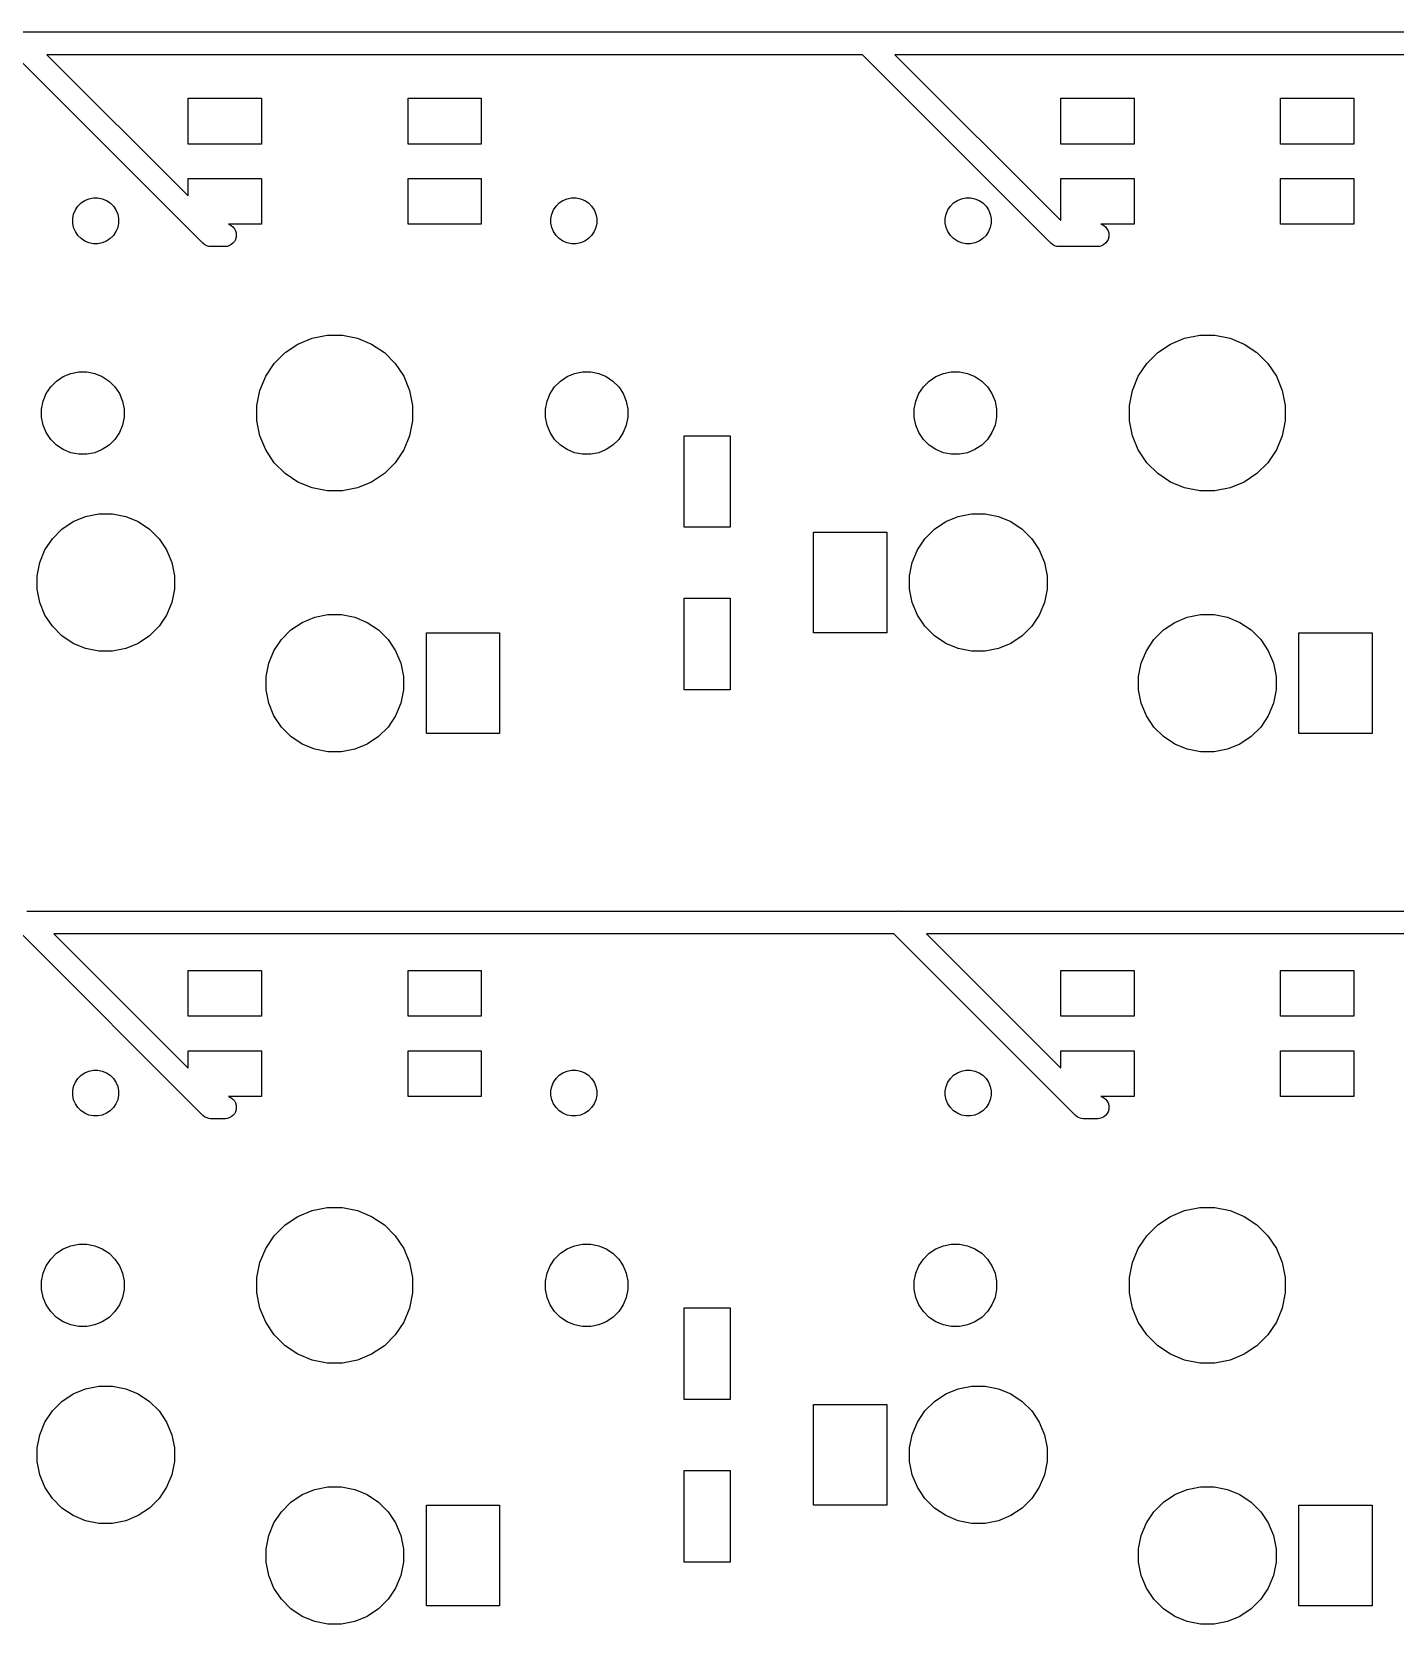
# Model space of a CAD drawing. Extents: x 33 to 239, y -108 to -23.
# Drawn here: x 111.64 to 141.4, y -68.75 to -33.97 of the extents above; entities that cross this region are included whole.
import ezdxf

# ---------------------------------------------------------------- set-up
doc = ezdxf.new("R2010")
doc.units = 0
doc.layers.add('BLACK', color=7, linetype='CONTINUOUS')

msp = doc.modelspace()

# ---------------------------------------------------------------- linework, layer by layer
at = {"layer": 'BLACK', "linetype": 'CONTINUOUS'}
for p, q in [((111.375, -33.975), (129.863, -33.975)), ((129.863, -33.975), (129.875, -33.9738)), ((129.875, -33.9738), (129.887, -33.975)), ((129.887, -33.975), (149.45, -33.975)), ((115.365, -38.5806), (111.259, -34.475)), ((129.771, -34.475), (111.966, -34.475)), ((111.966, -34.475), (115.05, -37.5589)), ((133.877, -38.5806), (129.771, -34.475)), ((149.359, -34.475), (130.479, -34.475)), ((130.479, -34.475), (134.1, -38.0964)), ((115.05, -36.425), (115.05, -35.425)), ((115.05, -35.425), (116.65, -35.425)), ((116.65, -35.425), (116.65, -36.425)), ((119.85, -36.425), (119.85, -35.425)), ((119.85, -35.425), (121.45, -35.425)), ((121.45, -35.425), (121.45, -36.425)), ((134.1, -36.425), (134.1, -35.425)), ((134.1, -35.425), (135.7, -35.425)), ((135.7, -35.425), (135.7, -36.425)), ((138.9, -36.425), (138.9, -35.425)), ((138.9, -35.425), (140.5, -35.425)), ((140.5, -35.425), (140.5, -36.425)), ((116.65, -36.425), (115.05, -36.425)), ((121.45, -36.425), (119.85, -36.425)), ((135.7, -36.425), (134.1, -36.425)), ((140.5, -36.425), (138.9, -36.425)), ((115.05, -37.5589), (115.05, -37.175)), ((115.05, -37.175), (116.65, -37.175)), ((116.65, -37.175), (116.65, -38.175)), ((119.85, -38.175), (119.85, -37.175)), ((119.85, -37.175), (121.45, -37.175)), ((121.45, -37.175), (121.45, -38.175)), ((134.1, -38.0964), (134.1, -37.175)), ((134.1, -37.175), (135.7, -37.175)), ((135.7, -37.175), (135.7, -38.175)), ((138.9, -38.175), (138.9, -37.175)), ((138.9, -37.175), (140.5, -37.175)), ((140.5, -37.175), (140.5, -38.175)), ((112.549, -37.9542), (112.587, -37.8632)), ((112.587, -37.8632), (112.642, -37.7813)), ((112.642, -37.7813), (112.711, -37.7116)), ((112.711, -37.7116), (112.793, -37.6569)), ((112.793, -37.6569), (112.884, -37.6192)), ((112.884, -37.6192), (112.981, -37.6)), ((112.981, -37.6), (113.079, -37.6)), ((113.079, -37.6), (113.176, -37.6192)), ((113.176, -37.6192), (113.267, -37.6569)), ((113.267, -37.6569), (113.349, -37.7116)), ((113.349, -37.7116), (113.418, -37.7813)), ((113.418, -37.7813), (113.473, -37.8632)), ((113.473, -37.8632), (113.511, -37.9542)), ((122.989, -37.9542), (123.027, -37.8632)), ((123.027, -37.8632), (123.082, -37.7813)), ((123.082, -37.7813), (123.151, -37.7116)), ((123.151, -37.7116), (123.233, -37.6569)), ((123.233, -37.6569), (123.324, -37.6192)), ((123.324, -37.6192), (123.421, -37.6)), ((123.421, -37.6), (123.519, -37.6)), ((123.519, -37.6), (123.616, -37.6192)), ((123.616, -37.6192), (123.707, -37.6569)), ((123.707, -37.6569), (123.789, -37.7116)), ((123.789, -37.7116), (123.858, -37.7813)), ((123.858, -37.7813), (123.913, -37.8632)), ((123.913, -37.8632), (123.951, -37.9542)), ((131.599, -37.9542), (131.637, -37.8632)), ((131.637, -37.8632), (131.692, -37.7813)), ((131.692, -37.7813), (131.761, -37.7116)), ((131.761, -37.7116), (131.843, -37.6569)), ((131.843, -37.6569), (131.934, -37.6192)), ((131.934, -37.6192), (132.031, -37.6)), ((132.031, -37.6), (132.129, -37.6)), ((132.129, -37.6), (132.226, -37.6192)), ((132.226, -37.6192), (132.317, -37.6569)), ((132.317, -37.6569), (132.399, -37.7116)), ((132.399, -37.7116), (132.468, -37.7813)), ((132.468, -37.7813), (132.523, -37.8632)), ((132.523, -37.8632), (132.561, -37.9542)), ((112.53, -38.0508), (112.549, -37.9542)), ((112.53, -38.1492), (112.53, -38.0508)), ((112.549, -38.2458), (112.53, -38.1492)), ((112.587, -38.3368), (112.549, -38.2458)), ((113.511, -38.2458), (113.473, -38.3368)), ((113.511, -37.9542), (113.53, -38.0508)), ((113.53, -38.1492), (113.511, -38.2458)), ((113.53, -38.0508), (113.53, -38.1492)), ((116.65, -38.175), (115.928, -38.175)), ((115.928, -38.175), (115.946, -38.1804)), ((115.946, -38.1804), (115.99, -38.2036)), ((115.99, -38.2036), (116.028, -38.2349)), ((116.028, -38.2349), (116.059, -38.2729)), ((121.45, -38.175), (119.85, -38.175)), ((122.97, -38.0508), (122.989, -37.9542)), ((122.97, -38.1492), (122.97, -38.0508)), ((122.989, -38.2458), (122.97, -38.1492)), ((123.027, -38.3368), (122.989, -38.2458)), ((123.951, -38.2458), (123.913, -38.3368)), ((123.951, -37.9542), (123.97, -38.0508)), ((123.97, -38.1492), (123.951, -38.2458)), ((123.97, -38.0508), (123.97, -38.1492)), ((131.58, -38.0508), (131.599, -37.9542)), ((131.58, -38.1492), (131.58, -38.0508)), ((131.599, -38.2458), (131.58, -38.1492)), ((131.637, -38.3368), (131.599, -38.2458)), ((132.561, -38.2458), (132.523, -38.3368)), ((132.561, -37.9542), (132.58, -38.0508)), ((132.58, -38.1492), (132.561, -38.2458)), ((132.58, -38.0508), (132.58, -38.1492)), ((135.7, -38.175), (134.978, -38.175)), ((134.978, -38.175), (134.996, -38.1804)), ((134.996, -38.1804), (135.04, -38.2036)), ((135.04, -38.2036), (135.078, -38.2349)), ((135.078, -38.2349), (135.109, -38.2729)), ((140.5, -38.175), (138.9, -38.175)), ((112.642, -38.4187), (112.587, -38.3368)), ((112.711, -38.4884), (112.642, -38.4187)), ((112.793, -38.5431), (112.711, -38.4884)), ((112.884, -38.5808), (112.793, -38.5431)), ((112.981, -38.6), (112.884, -38.5808)), ((113.079, -38.6), (112.981, -38.6)), ((113.176, -38.5808), (113.079, -38.6)), ((113.267, -38.5431), (113.176, -38.5808)), ((113.349, -38.4884), (113.267, -38.5431)), ((113.418, -38.4187), (113.349, -38.4884)), ((113.473, -38.3368), (113.418, -38.4187)), ((115.372, -38.5901), (115.365, -38.5806)), ((115.41, -38.6214), (115.372, -38.5901)), ((116.028, -38.5901), (115.99, -38.6214)), ((116.059, -38.5521), (116.028, -38.5901)), ((116.059, -38.2729), (116.082, -38.3164)), ((116.082, -38.5086), (116.059, -38.5521)), ((116.082, -38.3164), (116.096, -38.3635)), ((116.096, -38.4615), (116.082, -38.5086)), ((116.096, -38.3635), (116.101, -38.4125)), ((116.101, -38.4125), (116.096, -38.4615)), ((123.082, -38.4187), (123.027, -38.3368)), ((123.151, -38.4884), (123.082, -38.4187)), ((123.233, -38.5431), (123.151, -38.4884)), ((123.324, -38.5808), (123.233, -38.5431)), ((123.421, -38.6), (123.324, -38.5808)), ((123.519, -38.6), (123.421, -38.6)), ((123.616, -38.5808), (123.519, -38.6)), ((123.707, -38.5431), (123.616, -38.5808)), ((123.789, -38.4884), (123.707, -38.5431)), ((123.858, -38.4187), (123.789, -38.4884)), ((123.913, -38.3368), (123.858, -38.4187)), ((131.692, -38.4187), (131.637, -38.3368)), ((131.761, -38.4884), (131.692, -38.4187)), ((131.843, -38.5431), (131.761, -38.4884)), ((131.934, -38.5808), (131.843, -38.5431)), ((132.031, -38.6), (131.934, -38.5808)), ((132.129, -38.6), (132.031, -38.6)), ((132.226, -38.5808), (132.129, -38.6)), ((132.317, -38.5431), (132.226, -38.5808)), ((132.399, -38.4884), (132.317, -38.5431)), ((132.468, -38.4187), (132.399, -38.4884)), ((132.523, -38.3368), (132.468, -38.4187)), ((133.885, -38.5901), (133.877, -38.5806)), ((133.923, -38.6214), (133.885, -38.5901)), ((135.078, -38.5901), (135.04, -38.6214)), ((135.109, -38.5521), (135.078, -38.5901)), ((135.109, -38.2729), (135.132, -38.3164)), ((135.132, -38.5086), (135.109, -38.5521)), ((135.132, -38.3164), (135.146, -38.3635)), ((135.146, -38.4615), (135.132, -38.5086)), ((135.146, -38.3635), (135.151, -38.4125)), ((135.151, -38.4125), (135.146, -38.4615)), ((115.454, -38.6446), (115.41, -38.6214)), ((115.501, -38.6589), (115.454, -38.6446)), ((115.538, -38.6625), (115.501, -38.6589)), ((115.55, -38.6637), (115.538, -38.6625)), ((115.538, -38.6625), (115.538, -38.6625)), ((115.562, -38.6625), (115.55, -38.6637)), ((115.862, -38.6625), (115.562, -38.6625)), ((115.899, -38.6589), (115.862, -38.6625)), ((115.946, -38.6446), (115.899, -38.6589)), ((115.99, -38.6214), (115.946, -38.6446)), ((133.966, -38.6446), (133.923, -38.6214)), ((134.013, -38.6589), (133.966, -38.6446)), ((134.05, -38.6625), (134.013, -38.6589)), ((134.062, -38.6637), (134.05, -38.6625)), ((134.05, -38.6625), (134.05, -38.6625)), ((134.075, -38.6625), (134.062, -38.6637)), ((134.912, -38.6625), (134.075, -38.6625)), ((134.949, -38.6589), (134.912, -38.6625)), ((134.996, -38.6446), (134.949, -38.6589)), ((135.04, -38.6214), (134.996, -38.6446)), ((117.445, -40.7935), (117.754, -40.6653)), ((117.754, -40.6653), (118.083, -40.6)), ((118.083, -40.6), (118.417, -40.6)), ((118.417, -40.6), (118.746, -40.6653)), ((118.746, -40.6653), (119.055, -40.7935)), ((136.495, -40.7935), (136.804, -40.6653)), ((136.804, -40.6653), (137.133, -40.6)), ((137.133, -40.6), (137.467, -40.6)), ((137.467, -40.6), (137.796, -40.6653)), ((137.796, -40.6653), (138.105, -40.7935)), ((116.93, -41.2163), (117.166, -40.9795)), ((117.166, -40.9795), (117.445, -40.7935)), ((119.055, -40.7935), (119.334, -40.9795)), ((119.334, -40.9795), (119.57, -41.2163)), ((135.98, -41.2163), (136.216, -40.9795)), ((136.216, -40.9795), (136.495, -40.7935)), ((138.105, -40.7935), (138.384, -40.9795)), ((138.384, -40.9795), (138.62, -41.2163)), ((116.743, -41.4947), (116.93, -41.2163)), ((119.57, -41.2163), (119.757, -41.4947)), ((135.793, -41.4947), (135.98, -41.2163)), ((138.62, -41.2163), (138.807, -41.4947)), ((111.952, -41.8737), (112.051, -41.7263)), ((112.051, -41.7263), (112.176, -41.6009)), ((112.176, -41.6009), (112.324, -41.5024)), ((112.324, -41.5024), (112.487, -41.4346)), ((112.487, -41.4346), (112.661, -41.4)), ((112.661, -41.4), (112.839, -41.4)), ((112.839, -41.4), (113.013, -41.4346)), ((113.013, -41.4346), (113.176, -41.5024)), ((113.176, -41.5024), (113.324, -41.6009)), ((113.324, -41.6009), (113.449, -41.7263)), ((113.449, -41.7263), (113.548, -41.8737)), ((116.615, -41.8041), (116.743, -41.4947)), ((119.757, -41.4947), (119.885, -41.8041)), ((122.952, -41.8737), (123.051, -41.7263)), ((123.051, -41.7263), (123.176, -41.6009)), ((123.176, -41.6009), (123.324, -41.5024)), ((123.324, -41.5024), (123.487, -41.4346)), ((123.487, -41.4346), (123.661, -41.4)), ((123.661, -41.4), (123.839, -41.4)), ((123.839, -41.4), (124.013, -41.4346)), ((124.013, -41.4346), (124.176, -41.5024)), ((124.176, -41.5024), (124.324, -41.6009)), ((124.324, -41.6009), (124.449, -41.7263)), ((124.449, -41.7263), (124.548, -41.8737)), ((131.002, -41.8737), (131.101, -41.7263)), ((131.101, -41.7263), (131.226, -41.6009)), ((131.226, -41.6009), (131.374, -41.5024)), ((131.374, -41.5024), (131.537, -41.4346)), ((131.537, -41.4346), (131.711, -41.4)), ((131.711, -41.4), (131.889, -41.4)), ((131.889, -41.4), (132.063, -41.4346)), ((132.063, -41.4346), (132.226, -41.5024)), ((132.226, -41.5024), (132.374, -41.6009)), ((132.374, -41.6009), (132.499, -41.7263)), ((132.499, -41.7263), (132.598, -41.8737)), ((135.665, -41.8041), (135.793, -41.4947)), ((138.807, -41.4947), (138.935, -41.8041)), ((111.85, -42.2114), (111.885, -42.0375)), ((111.885, -42.0375), (111.952, -41.8737)), ((113.548, -41.8737), (113.615, -42.0375)), ((113.615, -42.0375), (113.65, -42.2114)), ((116.55, -42.1326), (116.615, -41.8041)), ((119.885, -41.8041), (119.95, -42.1326)), ((122.85, -42.2114), (122.885, -42.0375)), ((122.885, -42.0375), (122.952, -41.8737)), ((124.548, -41.8737), (124.615, -42.0375)), ((124.615, -42.0375), (124.65, -42.2114)), ((130.9, -42.2114), (130.935, -42.0375)), ((130.935, -42.0375), (131.002, -41.8737)), ((132.598, -41.8737), (132.665, -42.0375)), ((132.665, -42.0375), (132.7, -42.2114)), ((135.6, -42.1326), (135.665, -41.8041)), ((138.935, -41.8041), (139, -42.1326)), ((111.85, -42.3886), (111.85, -42.2114)), ((111.885, -42.5625), (111.85, -42.3886)), ((113.65, -42.3886), (113.615, -42.5625)), ((113.65, -42.2114), (113.65, -42.3886)), ((116.55, -42.4674), (116.55, -42.1326)), ((119.95, -42.1326), (119.95, -42.4674)), ((122.85, -42.3886), (122.85, -42.2114)), ((122.885, -42.5625), (122.85, -42.3886)), ((124.65, -42.3886), (124.615, -42.5625)), ((124.65, -42.2114), (124.65, -42.3886)), ((130.9, -42.3886), (130.9, -42.2114)), ((130.935, -42.5625), (130.9, -42.3886)), ((132.7, -42.3886), (132.665, -42.5625)), ((132.7, -42.2114), (132.7, -42.3886)), ((135.6, -42.4674), (135.6, -42.1326)), ((139, -42.1326), (139, -42.4674)), ((111.952, -42.7263), (111.885, -42.5625)), ((112.051, -42.8737), (111.952, -42.7263)), ((113.548, -42.7263), (113.449, -42.8737)), ((113.615, -42.5625), (113.548, -42.7263)), ((116.615, -42.7959), (116.55, -42.4674)), ((119.95, -42.4674), (119.885, -42.7959)), ((122.952, -42.7263), (122.885, -42.5625)), ((123.051, -42.8737), (122.952, -42.7263)), ((124.548, -42.7263), (124.449, -42.8737)), ((124.615, -42.5625), (124.548, -42.7263)), ((131.002, -42.7263), (130.935, -42.5625)), ((131.101, -42.8737), (131.002, -42.7263)), ((132.598, -42.7263), (132.499, -42.8737)), ((132.665, -42.5625), (132.598, -42.7263)), ((135.665, -42.7959), (135.6, -42.4674)), ((139, -42.4674), (138.935, -42.7959)), ((112.176, -42.9991), (112.051, -42.8737)), ((112.324, -43.0976), (112.176, -42.9991)), ((112.487, -43.1654), (112.324, -43.0976)), ((113.176, -43.0976), (113.013, -43.1654)), ((113.324, -42.9991), (113.176, -43.0976)), ((113.449, -42.8737), (113.324, -42.9991)), ((116.743, -43.1053), (116.615, -42.7959)), ((116.93, -43.3837), (116.743, -43.1053)), ((119.757, -43.1053), (119.57, -43.3837)), ((119.885, -42.7959), (119.757, -43.1053)), ((123.176, -42.9991), (123.051, -42.8737)), ((123.324, -43.0976), (123.176, -42.9991)), ((123.487, -43.1654), (123.324, -43.0976)), ((124.176, -43.0976), (124.013, -43.1654)), ((124.324, -42.9991), (124.176, -43.0976)), ((124.449, -42.8737), (124.324, -42.9991)), ((125.881, -44.7937), (125.881, -42.7937)), ((125.881, -42.7937), (126.881, -42.7937)), ((126.881, -42.7937), (126.881, -44.7937)), ((131.226, -42.9991), (131.101, -42.8737)), ((131.374, -43.0976), (131.226, -42.9991)), ((131.537, -43.1654), (131.374, -43.0976)), ((132.226, -43.0976), (132.063, -43.1654)), ((132.374, -42.9991), (132.226, -43.0976)), ((132.499, -42.8737), (132.374, -42.9991)), ((135.793, -43.1053), (135.665, -42.7959)), ((135.98, -43.3837), (135.793, -43.1053)), ((138.807, -43.1053), (138.62, -43.3837)), ((138.935, -42.7959), (138.807, -43.1053)), ((112.661, -43.2), (112.487, -43.1654)), ((112.839, -43.2), (112.661, -43.2)), ((113.013, -43.1654), (112.839, -43.2)), ((117.166, -43.6205), (116.93, -43.3837)), ((119.57, -43.3837), (119.334, -43.6205)), ((123.661, -43.2), (123.487, -43.1654)), ((123.839, -43.2), (123.661, -43.2)), ((124.013, -43.1654), (123.839, -43.2)), ((131.711, -43.2), (131.537, -43.1654)), ((131.889, -43.2), (131.711, -43.2)), ((132.063, -43.1654), (131.889, -43.2)), ((136.216, -43.6205), (135.98, -43.3837)), ((138.62, -43.3837), (138.384, -43.6205)), ((117.445, -43.8065), (117.166, -43.6205)), ((117.754, -43.9347), (117.445, -43.8065)), ((119.055, -43.8065), (118.746, -43.9347)), ((119.334, -43.6205), (119.055, -43.8065)), ((136.495, -43.8065), (136.216, -43.6205)), ((136.804, -43.9347), (136.495, -43.8065)), ((138.105, -43.8065), (137.796, -43.9347)), ((138.384, -43.6205), (138.105, -43.8065)), ((118.083, -44), (117.754, -43.9347)), ((118.417, -44), (118.083, -44)), ((118.746, -43.9347), (118.417, -44)), ((137.133, -44), (136.804, -43.9347)), ((137.467, -44), (137.133, -44)), ((137.796, -43.9347), (137.467, -44)), ((112.812, -44.5576), (113.102, -44.5)), ((113.102, -44.5), (113.398, -44.5)), ((113.398, -44.5), (113.688, -44.5576)), ((131.862, -44.5576), (132.152, -44.5)), ((132.152, -44.5), (132.448, -44.5)), ((132.448, -44.5), (132.738, -44.5576)), ((112.085, -45.0438), (112.294, -44.8349)), ((112.294, -44.8349), (112.539, -44.6707)), ((112.539, -44.6707), (112.812, -44.5576)), ((113.688, -44.5576), (113.961, -44.6707)), ((113.961, -44.6707), (114.206, -44.8349)), ((114.206, -44.8349), (114.415, -45.0438)), ((126.881, -44.7937), (125.881, -44.7937)), ((131.135, -45.0438), (131.344, -44.8349)), ((131.344, -44.8349), (131.589, -44.6707)), ((131.589, -44.6707), (131.862, -44.5576)), ((132.738, -44.5576), (133.011, -44.6707)), ((133.011, -44.6707), (133.256, -44.8349)), ((133.256, -44.8349), (133.465, -45.0438)), ((111.921, -45.2895), (112.085, -45.0438)), ((114.415, -45.0438), (114.579, -45.2895)), ((128.7, -47.1), (128.7, -44.9)), ((128.7, -44.9), (130.3, -44.9)), ((130.3, -44.9), (130.3, -47.1)), ((130.971, -45.2895), (131.135, -45.0438)), ((133.465, -45.0438), (133.629, -45.2895)), ((111.808, -45.5625), (111.921, -45.2895)), ((114.579, -45.2895), (114.692, -45.5625)), ((130.858, -45.5625), (130.971, -45.2895)), ((133.629, -45.2895), (133.742, -45.5625)), ((111.75, -45.8523), (111.808, -45.5625)), ((111.75, -46.1477), (111.75, -45.8523)), ((114.692, -45.5625), (114.75, -45.8523)), ((114.75, -45.8523), (114.75, -46.1477)), ((130.8, -45.8523), (130.858, -45.5625)), ((130.8, -46.1477), (130.8, -45.8523)), ((133.742, -45.5625), (133.8, -45.8523)), ((133.8, -45.8523), (133.8, -46.1477)), ((111.808, -46.4375), (111.75, -46.1477)), ((114.75, -46.1477), (114.692, -46.4375)), ((130.858, -46.4375), (130.8, -46.1477)), ((133.8, -46.1477), (133.742, -46.4375)), ((111.921, -46.7105), (111.808, -46.4375)), ((114.692, -46.4375), (114.579, -46.7105)), ((125.881, -48.3437), (125.881, -46.3437)), ((125.881, -46.3437), (126.881, -46.3437)), ((126.881, -46.3437), (126.881, -48.3437)), ((130.971, -46.7105), (130.858, -46.4375)), ((133.742, -46.4375), (133.629, -46.7105)), ((112.085, -46.9562), (111.921, -46.7105)), ((114.579, -46.7105), (114.415, -46.9562)), ((117.294, -47.0349), (117.539, -46.8707)), ((117.539, -46.8707), (117.812, -46.7576)), ((117.812, -46.7576), (118.102, -46.7)), ((118.102, -46.7), (118.398, -46.7)), ((118.398, -46.7), (118.688, -46.7576)), ((118.688, -46.7576), (118.961, -46.8707)), ((118.961, -46.8707), (119.206, -47.0349)), ((131.135, -46.9562), (130.971, -46.7105)), ((133.629, -46.7105), (133.465, -46.9562)), ((136.344, -47.0349), (136.589, -46.8707)), ((136.589, -46.8707), (136.862, -46.7576)), ((136.862, -46.7576), (137.152, -46.7)), ((137.152, -46.7), (137.448, -46.7)), ((137.448, -46.7), (137.738, -46.7576)), ((137.738, -46.7576), (138.011, -46.8707)), ((138.011, -46.8707), (138.256, -47.0349)), ((112.294, -47.1651), (112.085, -46.9562)), ((112.539, -47.3293), (112.294, -47.1651)), ((114.206, -47.1651), (113.961, -47.3293)), ((114.415, -46.9562), (114.206, -47.1651)), ((116.921, -47.4895), (117.085, -47.2438)), ((117.085, -47.2438), (117.294, -47.0349)), ((119.206, -47.0349), (119.415, -47.2438)), ((119.415, -47.2438), (119.579, -47.4895)), ((120.25, -49.3), (120.25, -47.1)), ((120.25, -47.1), (121.85, -47.1)), ((121.85, -47.1), (121.85, -49.3)), ((130.3, -47.1), (128.7, -47.1)), ((131.344, -47.1651), (131.135, -46.9562)), ((131.589, -47.3293), (131.344, -47.1651)), ((133.256, -47.1651), (133.011, -47.3293)), ((133.465, -46.9562), (133.256, -47.1651)), ((135.971, -47.4895), (136.135, -47.2438)), ((136.135, -47.2438), (136.344, -47.0349)), ((138.256, -47.0349), (138.465, -47.2438)), ((138.465, -47.2438), (138.629, -47.4895)), ((139.3, -49.3), (139.3, -47.1)), ((139.3, -47.1), (140.9, -47.1)), ((140.9, -47.1), (140.9, -49.3)), ((112.812, -47.4424), (112.539, -47.3293)), ((113.102, -47.5), (112.812, -47.4424)), ((113.398, -47.5), (113.102, -47.5)), ((113.688, -47.4424), (113.398, -47.5)), ((113.961, -47.3293), (113.688, -47.4424)), ((116.808, -47.7625), (116.921, -47.4895)), ((119.579, -47.4895), (119.692, -47.7625)), ((131.862, -47.4424), (131.589, -47.3293)), ((132.152, -47.5), (131.862, -47.4424)), ((132.448, -47.5), (132.152, -47.5)), ((132.738, -47.4424), (132.448, -47.5)), ((133.011, -47.3293), (132.738, -47.4424)), ((135.858, -47.7625), (135.971, -47.4895)), ((138.629, -47.4895), (138.742, -47.7625)), ((116.75, -48.0523), (116.808, -47.7625)), ((119.692, -47.7625), (119.75, -48.0523)), ((135.8, -48.0523), (135.858, -47.7625)), ((138.742, -47.7625), (138.8, -48.0523)), ((116.75, -48.3477), (116.75, -48.0523)), ((119.75, -48.0523), (119.75, -48.3477)), ((135.8, -48.3477), (135.8, -48.0523)), ((138.8, -48.0523), (138.8, -48.3477)), ((116.808, -48.6375), (116.75, -48.3477)), ((116.921, -48.9105), (116.808, -48.6375)), ((119.692, -48.6375), (119.579, -48.9105)), ((119.75, -48.3477), (119.692, -48.6375)), ((126.881, -48.3437), (125.881, -48.3437)), ((135.858, -48.6375), (135.8, -48.3477)), ((135.971, -48.9105), (135.858, -48.6375)), ((138.742, -48.6375), (138.629, -48.9105)), ((138.8, -48.3477), (138.742, -48.6375)), ((117.085, -49.1562), (116.921, -48.9105)), ((119.579, -48.9105), (119.415, -49.1562)), ((136.135, -49.1562), (135.971, -48.9105)), ((138.629, -48.9105), (138.465, -49.1562)), ((117.294, -49.3651), (117.085, -49.1562)), ((117.539, -49.5293), (117.294, -49.3651)), ((119.206, -49.3651), (118.961, -49.5293)), ((119.415, -49.1562), (119.206, -49.3651)), ((121.85, -49.3), (120.25, -49.3)), ((136.344, -49.3651), (136.135, -49.1562)), ((136.589, -49.5293), (136.344, -49.3651)), ((138.256, -49.3651), (138.011, -49.5293)), ((138.465, -49.1562), (138.256, -49.3651)), ((140.9, -49.3), (139.3, -49.3)), ((117.812, -49.6424), (117.539, -49.5293)), ((118.102, -49.7), (117.812, -49.6424)), ((118.398, -49.7), (118.102, -49.7)), ((118.688, -49.6424), (118.398, -49.7)), ((118.961, -49.5293), (118.688, -49.6424)), ((136.862, -49.6424), (136.589, -49.5293)), ((137.152, -49.7), (136.862, -49.6424)), ((137.448, -49.7), (137.152, -49.7)), ((137.738, -49.6424), (137.448, -49.7)), ((138.011, -49.5293), (137.738, -49.6424)), ((111.525, -53.175), (130.55, -53.175)), ((130.55, -53.175), (130.562, -53.1738)), ((130.562, -53.1738), (130.575, -53.175)), ((130.575, -53.175), (149.6, -53.175)), ((115.365, -57.6306), (111.409, -53.675)), ((130.459, -53.675), (112.116, -53.675)), ((112.116, -53.675), (115.05, -56.6089)), ((134.415, -57.6306), (130.459, -53.675)), ((149.509, -53.675), (131.166, -53.675)), ((131.166, -53.675), (134.1, -56.6089)), ((115.05, -55.475), (115.05, -54.475)), ((115.05, -54.475), (116.65, -54.475)), ((116.65, -54.475), (116.65, -55.475)), ((119.85, -55.475), (119.85, -54.475)), ((119.85, -54.475), (121.45, -54.475)), ((121.45, -54.475), (121.45, -55.475)), ((134.1, -55.475), (134.1, -54.475)), ((134.1, -54.475), (135.7, -54.475)), ((135.7, -54.475), (135.7, -55.475)), ((138.9, -55.475), (138.9, -54.475)), ((138.9, -54.475), (140.5, -54.475)), ((140.5, -54.475), (140.5, -55.475)), ((116.65, -55.475), (115.05, -55.475)), ((121.45, -55.475), (119.85, -55.475)), ((135.7, -55.475), (134.1, -55.475)), ((140.5, -55.475), (138.9, -55.475)), ((115.05, -56.6089), (115.05, -56.225)), ((115.05, -56.225), (116.65, -56.225)), ((116.65, -56.225), (116.65, -57.225)), ((119.85, -57.225), (119.85, -56.225)), ((119.85, -56.225), (121.45, -56.225)), ((121.45, -56.225), (121.45, -57.225)), ((134.1, -56.6089), (134.1, -56.225)), ((134.1, -56.225), (135.7, -56.225)), ((135.7, -56.225), (135.7, -57.225)), ((138.9, -57.225), (138.9, -56.225)), ((138.9, -56.225), (140.5, -56.225)), ((140.5, -56.225), (140.5, -57.225)), ((112.793, -56.7069), (112.884, -56.6692)), ((112.884, -56.6692), (112.981, -56.65)), ((112.981, -56.65), (113.079, -56.65)), ((113.079, -56.65), (113.176, -56.6692)), ((113.176, -56.6692), (113.267, -56.7069)), ((123.233, -56.7069), (123.324, -56.6692)), ((123.324, -56.6692), (123.421, -56.65)), ((123.421, -56.65), (123.519, -56.65)), ((123.519, -56.65), (123.616, -56.6692)), ((123.616, -56.6692), (123.707, -56.7069)), ((131.843, -56.7069), (131.934, -56.6692)), ((131.934, -56.6692), (132.031, -56.65)), ((132.031, -56.65), (132.129, -56.65)), ((132.129, -56.65), (132.226, -56.6692)), ((132.226, -56.6692), (132.317, -56.7069)), ((112.53, -57.1008), (112.549, -57.0042)), ((112.549, -57.0042), (112.587, -56.9132)), ((112.587, -56.9132), (112.642, -56.8313)), ((112.642, -56.8313), (112.711, -56.7616)), ((112.711, -56.7616), (112.793, -56.7069)), ((113.267, -56.7069), (113.349, -56.7616)), ((113.349, -56.7616), (113.418, -56.8313)), ((113.418, -56.8313), (113.473, -56.9132)), ((113.473, -56.9132), (113.511, -57.0042)), ((113.511, -57.0042), (113.53, -57.1008)), ((122.97, -57.1008), (122.989, -57.0042)), ((122.989, -57.0042), (123.027, -56.9132)), ((123.027, -56.9132), (123.082, -56.8313)), ((123.082, -56.8313), (123.151, -56.7616)), ((123.151, -56.7616), (123.233, -56.7069)), ((123.707, -56.7069), (123.789, -56.7616)), ((123.789, -56.7616), (123.858, -56.8313)), ((123.858, -56.8313), (123.913, -56.9132)), ((123.913, -56.9132), (123.951, -57.0042)), ((123.951, -57.0042), (123.97, -57.1008)), ((131.58, -57.1008), (131.599, -57.0042)), ((131.599, -57.0042), (131.637, -56.9132)), ((131.637, -56.9132), (131.692, -56.8313)), ((131.692, -56.8313), (131.761, -56.7616)), ((131.761, -56.7616), (131.843, -56.7069)), ((132.317, -56.7069), (132.399, -56.7616)), ((132.399, -56.7616), (132.468, -56.8313)), ((132.468, -56.8313), (132.523, -56.9132)), ((132.523, -56.9132), (132.561, -57.0042)), ((132.561, -57.0042), (132.58, -57.1008)), ((112.53, -57.1992), (112.53, -57.1008)), ((112.549, -57.2958), (112.53, -57.1992)), ((112.587, -57.3868), (112.549, -57.2958)), ((113.511, -57.2958), (113.473, -57.3868)), ((113.53, -57.1992), (113.511, -57.2958)), ((113.53, -57.1008), (113.53, -57.1992)), ((116.65, -57.225), (115.928, -57.225)), ((115.928, -57.225), (115.946, -57.2304)), ((115.946, -57.2304), (115.99, -57.2536)), ((115.99, -57.2536), (116.028, -57.2849)), ((116.028, -57.2849), (116.059, -57.3229)), ((116.059, -57.3229), (116.082, -57.3664)), ((116.082, -57.3664), (116.096, -57.4135)), ((121.45, -57.225), (119.85, -57.225)), ((122.97, -57.1992), (122.97, -57.1008)), ((122.989, -57.2958), (122.97, -57.1992)), ((123.027, -57.3868), (122.989, -57.2958)), ((123.951, -57.2958), (123.913, -57.3868)), ((123.97, -57.1992), (123.951, -57.2958)), ((123.97, -57.1008), (123.97, -57.1992)), ((131.58, -57.1992), (131.58, -57.1008)), ((131.599, -57.2958), (131.58, -57.1992)), ((131.637, -57.3868), (131.599, -57.2958)), ((132.561, -57.2958), (132.523, -57.3868)), ((132.58, -57.1992), (132.561, -57.2958)), ((132.58, -57.1008), (132.58, -57.1992)), ((135.7, -57.225), (134.978, -57.225)), ((134.978, -57.225), (134.996, -57.2304)), ((134.996, -57.2304), (135.04, -57.2536)), ((135.04, -57.2536), (135.078, -57.2849)), ((135.078, -57.2849), (135.109, -57.3229)), ((135.109, -57.3229), (135.132, -57.3664)), ((135.132, -57.3664), (135.146, -57.4135)), ((140.5, -57.225), (138.9, -57.225)), ((112.642, -57.4687), (112.587, -57.3868)), ((112.711, -57.5384), (112.642, -57.4687)), ((112.793, -57.5931), (112.711, -57.5384)), ((112.884, -57.6308), (112.793, -57.5931)), ((112.981, -57.65), (112.884, -57.6308)), ((113.079, -57.65), (112.981, -57.65)), ((113.176, -57.6308), (113.079, -57.65)), ((113.267, -57.5931), (113.176, -57.6308)), ((113.349, -57.5384), (113.267, -57.5931)), ((113.418, -57.4687), (113.349, -57.5384)), ((113.473, -57.3868), (113.418, -57.4687)), ((115.372, -57.6401), (115.365, -57.6306)), ((115.41, -57.6714), (115.372, -57.6401)), ((115.454, -57.6946), (115.41, -57.6714)), ((115.501, -57.7089), (115.454, -57.6946)), ((115.538, -57.7125), (115.501, -57.7089)), ((115.55, -57.7137), (115.538, -57.7125)), ((115.538, -57.7125), (115.538, -57.7125)), ((115.562, -57.7125), (115.55, -57.7137)), ((115.862, -57.7125), (115.562, -57.7125)), ((115.899, -57.7089), (115.862, -57.7125)), ((115.946, -57.6946), (115.899, -57.7089)), ((115.99, -57.6714), (115.946, -57.6946)), ((116.028, -57.6401), (115.99, -57.6714)), ((116.059, -57.6021), (116.028, -57.6401)), ((116.082, -57.5586), (116.059, -57.6021)), ((116.096, -57.5115), (116.082, -57.5586)), ((116.096, -57.4135), (116.101, -57.4625)), ((116.101, -57.4625), (116.096, -57.5115)), ((123.082, -57.4687), (123.027, -57.3868)), ((123.151, -57.5384), (123.082, -57.4687)), ((123.233, -57.5931), (123.151, -57.5384)), ((123.324, -57.6308), (123.233, -57.5931)), ((123.421, -57.65), (123.324, -57.6308)), ((123.519, -57.65), (123.421, -57.65)), ((123.616, -57.6308), (123.519, -57.65)), ((123.707, -57.5931), (123.616, -57.6308)), ((123.789, -57.5384), (123.707, -57.5931)), ((123.858, -57.4687), (123.789, -57.5384)), ((123.913, -57.3868), (123.858, -57.4687)), ((131.692, -57.4687), (131.637, -57.3868)), ((131.761, -57.5384), (131.692, -57.4687)), ((131.843, -57.5931), (131.761, -57.5384)), ((131.934, -57.6308), (131.843, -57.5931)), ((132.031, -57.65), (131.934, -57.6308)), ((132.129, -57.65), (132.031, -57.65)), ((132.226, -57.6308), (132.129, -57.65)), ((132.317, -57.5931), (132.226, -57.6308)), ((132.399, -57.5384), (132.317, -57.5931)), ((132.468, -57.4687), (132.399, -57.5384)), ((132.523, -57.3868), (132.468, -57.4687)), ((134.422, -57.6401), (134.415, -57.6306)), ((134.46, -57.6714), (134.422, -57.6401)), ((134.504, -57.6946), (134.46, -57.6714)), ((134.551, -57.7089), (134.504, -57.6946)), ((134.588, -57.7125), (134.551, -57.7089)), ((134.6, -57.7137), (134.588, -57.7125)), ((134.588, -57.7125), (134.588, -57.7125)), ((134.612, -57.7125), (134.6, -57.7137)), ((134.912, -57.7125), (134.612, -57.7125)), ((134.949, -57.7089), (134.912, -57.7125)), ((134.996, -57.6946), (134.949, -57.7089)), ((135.04, -57.6714), (134.996, -57.6946)), ((135.078, -57.6401), (135.04, -57.6714)), ((135.109, -57.6021), (135.078, -57.6401)), ((135.132, -57.5586), (135.109, -57.6021)), ((135.146, -57.5115), (135.132, -57.5586)), ((135.146, -57.4135), (135.151, -57.4625)), ((135.151, -57.4625), (135.146, -57.5115)), ((117.445, -59.8435), (117.754, -59.7153)), ((117.754, -59.7153), (118.083, -59.65)), ((118.083, -59.65), (118.417, -59.65)), ((118.417, -59.65), (118.746, -59.7153)), ((118.746, -59.7153), (119.055, -59.8435)), ((136.495, -59.8435), (136.804, -59.7153)), ((136.804, -59.7153), (137.133, -59.65)), ((137.133, -59.65), (137.467, -59.65)), ((137.467, -59.65), (137.796, -59.7153)), ((137.796, -59.7153), (138.105, -59.8435)), ((116.93, -60.2663), (117.166, -60.0295)), ((117.166, -60.0295), (117.445, -59.8435)), ((119.055, -59.8435), (119.334, -60.0295)), ((119.334, -60.0295), (119.57, -60.2663)), ((135.98, -60.2663), (136.216, -60.0295)), ((136.216, -60.0295), (136.495, -59.8435)), ((138.105, -59.8435), (138.384, -60.0295)), ((138.384, -60.0295), (138.62, -60.2663)), ((112.324, -60.5524), (112.487, -60.4846)), ((112.487, -60.4846), (112.661, -60.45)), ((112.661, -60.45), (112.839, -60.45)), ((112.839, -60.45), (113.013, -60.4846)), ((113.013, -60.4846), (113.176, -60.5524)), ((116.743, -60.5447), (116.93, -60.2663)), ((119.57, -60.2663), (119.757, -60.5447)), ((123.324, -60.5524), (123.487, -60.4846)), ((123.487, -60.4846), (123.661, -60.45)), ((123.661, -60.45), (123.839, -60.45)), ((123.839, -60.45), (124.013, -60.4846)), ((124.013, -60.4846), (124.176, -60.5524)), ((131.374, -60.5524), (131.537, -60.4846)), ((131.537, -60.4846), (131.711, -60.45)), ((131.711, -60.45), (131.889, -60.45)), ((131.889, -60.45), (132.063, -60.4846)), ((132.063, -60.4846), (132.226, -60.5524)), ((135.793, -60.5447), (135.98, -60.2663)), ((138.62, -60.2663), (138.807, -60.5447)), ((111.952, -60.9237), (112.051, -60.7763)), ((112.051, -60.7763), (112.176, -60.6509)), ((112.176, -60.6509), (112.324, -60.5524)), ((113.176, -60.5524), (113.324, -60.6509)), ((113.324, -60.6509), (113.449, -60.7763)), ((113.449, -60.7763), (113.548, -60.9237)), ((116.55, -61.1826), (116.615, -60.8541)), ((116.615, -60.8541), (116.743, -60.5447)), ((119.757, -60.5447), (119.885, -60.8541)), ((119.885, -60.8541), (119.95, -61.1826)), ((122.952, -60.9237), (123.051, -60.7763)), ((123.051, -60.7763), (123.176, -60.6509)), ((123.176, -60.6509), (123.324, -60.5524)), ((124.176, -60.5524), (124.324, -60.6509)), ((124.324, -60.6509), (124.449, -60.7763)), ((124.449, -60.7763), (124.548, -60.9237)), ((131.002, -60.9237), (131.101, -60.7763)), ((131.101, -60.7763), (131.226, -60.6509)), ((131.226, -60.6509), (131.374, -60.5524)), ((132.226, -60.5524), (132.374, -60.6509)), ((132.374, -60.6509), (132.499, -60.7763)), ((132.499, -60.7763), (132.598, -60.9237)), ((135.6, -61.1826), (135.665, -60.8541)), ((135.665, -60.8541), (135.793, -60.5447)), ((138.807, -60.5447), (138.935, -60.8541)), ((138.935, -60.8541), (139, -61.1826)), ((111.85, -61.2614), (111.885, -61.0875)), ((111.885, -61.0875), (111.952, -60.9237)), ((113.548, -60.9237), (113.615, -61.0875)), ((113.615, -61.0875), (113.65, -61.2614)), ((116.55, -61.5174), (116.55, -61.1826)), ((119.95, -61.1826), (119.95, -61.5174)), ((122.85, -61.2614), (122.885, -61.0875)), ((122.885, -61.0875), (122.952, -60.9237)), ((124.548, -60.9237), (124.615, -61.0875)), ((124.615, -61.0875), (124.65, -61.2614)), ((130.9, -61.2614), (130.935, -61.0875)), ((130.935, -61.0875), (131.002, -60.9237)), ((132.598, -60.9237), (132.665, -61.0875)), ((132.665, -61.0875), (132.7, -61.2614)), ((135.6, -61.5174), (135.6, -61.1826)), ((139, -61.1826), (139, -61.5174)), ((111.85, -61.4386), (111.85, -61.2614)), ((111.885, -61.6125), (111.85, -61.4386)), ((113.65, -61.4386), (113.615, -61.6125)), ((113.65, -61.2614), (113.65, -61.4386)), ((116.615, -61.8459), (116.55, -61.5174)), ((119.95, -61.5174), (119.885, -61.8459)), ((122.85, -61.4386), (122.85, -61.2614)), ((122.885, -61.6125), (122.85, -61.4386)), ((124.65, -61.4386), (124.615, -61.6125)), ((124.65, -61.2614), (124.65, -61.4386)), ((130.9, -61.4386), (130.9, -61.2614)), ((130.935, -61.6125), (130.9, -61.4386)), ((132.7, -61.4386), (132.665, -61.6125)), ((132.7, -61.2614), (132.7, -61.4386)), ((135.665, -61.8459), (135.6, -61.5174)), ((139, -61.5174), (138.935, -61.8459)), ((111.952, -61.7763), (111.885, -61.6125)), ((112.051, -61.9237), (111.952, -61.7763)), ((113.548, -61.7763), (113.449, -61.9237)), ((113.615, -61.6125), (113.548, -61.7763)), ((116.743, -62.1553), (116.615, -61.8459)), ((119.885, -61.8459), (119.757, -62.1553)), ((122.952, -61.7763), (122.885, -61.6125)), ((123.051, -61.9237), (122.952, -61.7763)), ((124.548, -61.7763), (124.449, -61.9237)), ((124.615, -61.6125), (124.548, -61.7763)), ((125.881, -63.8437), (125.881, -61.8437)), ((125.881, -61.8437), (126.881, -61.8437)), ((126.881, -61.8437), (126.881, -63.8437)), ((131.002, -61.7763), (130.935, -61.6125)), ((131.101, -61.9237), (131.002, -61.7763)), ((132.598, -61.7763), (132.499, -61.9237)), ((132.665, -61.6125), (132.598, -61.7763)), ((135.793, -62.1553), (135.665, -61.8459)), ((138.935, -61.8459), (138.807, -62.1553)), ((112.176, -62.0491), (112.051, -61.9237)), ((112.324, -62.1476), (112.176, -62.0491)), ((112.487, -62.2154), (112.324, -62.1476)), ((112.661, -62.25), (112.487, -62.2154)), ((113.013, -62.2154), (112.839, -62.25)), ((113.176, -62.1476), (113.013, -62.2154)), ((113.324, -62.0491), (113.176, -62.1476)), ((113.449, -61.9237), (113.324, -62.0491)), ((116.93, -62.4337), (116.743, -62.1553)), ((119.757, -62.1553), (119.57, -62.4337)), ((123.176, -62.0491), (123.051, -61.9237)), ((123.324, -62.1476), (123.176, -62.0491)), ((123.487, -62.2154), (123.324, -62.1476)), ((123.661, -62.25), (123.487, -62.2154)), ((124.013, -62.2154), (123.839, -62.25)), ((124.176, -62.1476), (124.013, -62.2154)), ((124.324, -62.0491), (124.176, -62.1476)), ((124.449, -61.9237), (124.324, -62.0491)), ((131.226, -62.0491), (131.101, -61.9237)), ((131.374, -62.1476), (131.226, -62.0491)), ((131.537, -62.2154), (131.374, -62.1476)), ((131.711, -62.25), (131.537, -62.2154)), ((132.063, -62.2154), (131.889, -62.25)), ((132.226, -62.1476), (132.063, -62.2154)), ((132.374, -62.0491), (132.226, -62.1476)), ((132.499, -61.9237), (132.374, -62.0491)), ((135.98, -62.4337), (135.793, -62.1553)), ((138.807, -62.1553), (138.62, -62.4337)), ((112.839, -62.25), (112.661, -62.25)), ((117.166, -62.6705), (116.93, -62.4337)), ((119.57, -62.4337), (119.334, -62.6705)), ((123.839, -62.25), (123.661, -62.25)), ((131.889, -62.25), (131.711, -62.25)), ((136.216, -62.6705), (135.98, -62.4337)), ((138.62, -62.4337), (138.384, -62.6705)), ((117.445, -62.8565), (117.166, -62.6705)), ((117.754, -62.9847), (117.445, -62.8565)), ((119.055, -62.8565), (118.746, -62.9847)), ((119.334, -62.6705), (119.055, -62.8565)), ((136.495, -62.8565), (136.216, -62.6705)), ((136.804, -62.9847), (136.495, -62.8565)), ((138.105, -62.8565), (137.796, -62.9847)), ((138.384, -62.6705), (138.105, -62.8565)), ((118.083, -63.05), (117.754, -62.9847)), ((118.417, -63.05), (118.083, -63.05)), ((118.746, -62.9847), (118.417, -63.05)), ((137.133, -63.05), (136.804, -62.9847)), ((137.467, -63.05), (137.133, -63.05)), ((137.796, -62.9847), (137.467, -63.05)), ((112.539, -63.7207), (112.812, -63.6076)), ((112.812, -63.6076), (113.102, -63.55)), ((113.102, -63.55), (113.398, -63.55)), ((113.398, -63.55), (113.688, -63.6076)), ((113.688, -63.6076), (113.961, -63.7207)), ((131.589, -63.7207), (131.862, -63.6076)), ((131.862, -63.6076), (132.152, -63.55)), ((132.152, -63.55), (132.448, -63.55)), ((132.448, -63.55), (132.738, -63.6076)), ((132.738, -63.6076), (133.011, -63.7207)), ((112.085, -64.0938), (112.294, -63.8849)), ((112.294, -63.8849), (112.539, -63.7207)), ((113.961, -63.7207), (114.206, -63.8849)), ((114.206, -63.8849), (114.415, -64.0938)), ((126.881, -63.8437), (125.881, -63.8437)), ((128.7, -66.15), (128.7, -63.95)), ((128.7, -63.95), (130.3, -63.95)), ((130.3, -63.95), (130.3, -66.15)), ((131.135, -64.0938), (131.344, -63.8849)), ((131.344, -63.8849), (131.589, -63.7207)), ((133.011, -63.7207), (133.256, -63.8849)), ((133.256, -63.8849), (133.465, -64.0938)), ((111.921, -64.3395), (112.085, -64.0938)), ((114.415, -64.0938), (114.579, -64.3395)), ((130.971, -64.3395), (131.135, -64.0938)), ((133.465, -64.0938), (133.629, -64.3395)), ((111.75, -64.9023), (111.808, -64.6125)), ((111.808, -64.6125), (111.921, -64.3395)), ((114.579, -64.3395), (114.692, -64.6125)), ((114.692, -64.6125), (114.75, -64.9023)), ((130.8, -64.9023), (130.858, -64.6125)), ((130.858, -64.6125), (130.971, -64.3395)), ((133.629, -64.3395), (133.742, -64.6125)), ((133.742, -64.6125), (133.8, -64.9023)), ((111.75, -65.1977), (111.75, -64.9023)), ((114.75, -64.9023), (114.75, -65.1977)), ((130.8, -65.1977), (130.8, -64.9023)), ((133.8, -64.9023), (133.8, -65.1977)), ((111.808, -65.4875), (111.75, -65.1977)), ((114.75, -65.1977), (114.692, -65.4875)), ((130.858, -65.4875), (130.8, -65.1977)), ((133.8, -65.1977), (133.742, -65.4875)), ((111.921, -65.7605), (111.808, -65.4875)), ((114.692, -65.4875), (114.579, -65.7605)), ((125.881, -67.3937), (125.881, -65.3937)), ((125.881, -65.3937), (126.881, -65.3937)), ((126.881, -65.3937), (126.881, -67.3937)), ((130.971, -65.7605), (130.858, -65.4875)), ((133.742, -65.4875), (133.629, -65.7605)), ((112.085, -66.0062), (111.921, -65.7605)), ((112.294, -66.2151), (112.085, -66.0062)), ((114.415, -66.0062), (114.206, -66.2151)), ((114.579, -65.7605), (114.415, -66.0062)), ((117.294, -66.0849), (117.539, -65.9207)), ((117.539, -65.9207), (117.812, -65.8076)), ((117.812, -65.8076), (118.102, -65.75)), ((118.102, -65.75), (118.398, -65.75)), ((118.398, -65.75), (118.688, -65.8076)), ((118.688, -65.8076), (118.961, -65.9207)), ((118.961, -65.9207), (119.206, -66.0849)), ((131.135, -66.0062), (130.971, -65.7605)), ((131.344, -66.2151), (131.135, -66.0062)), ((133.465, -66.0062), (133.256, -66.2151)), ((133.629, -65.7605), (133.465, -66.0062)), ((136.344, -66.0849), (136.589, -65.9207)), ((136.589, -65.9207), (136.862, -65.8076)), ((136.862, -65.8076), (137.152, -65.75)), ((137.152, -65.75), (137.448, -65.75)), ((137.448, -65.75), (137.738, -65.8076)), ((137.738, -65.8076), (138.011, -65.9207)), ((138.011, -65.9207), (138.256, -66.0849)), ((112.539, -66.3793), (112.294, -66.2151)), ((112.812, -66.4924), (112.539, -66.3793)), ((113.961, -66.3793), (113.688, -66.4924)), ((114.206, -66.2151), (113.961, -66.3793)), ((116.921, -66.5395), (117.085, -66.2938)), ((117.085, -66.2938), (117.294, -66.0849)), ((119.206, -66.0849), (119.415, -66.2938)), ((119.415, -66.2938), (119.579, -66.5395)), ((120.25, -68.35), (120.25, -66.15)), ((120.25, -66.15), (121.85, -66.15)), ((121.85, -66.15), (121.85, -68.35)), ((130.3, -66.15), (128.7, -66.15)), ((131.589, -66.3793), (131.344, -66.2151)), ((131.862, -66.4924), (131.589, -66.3793)), ((133.011, -66.3793), (132.738, -66.4924)), ((133.256, -66.2151), (133.011, -66.3793)), ((135.971, -66.5395), (136.135, -66.2938)), ((136.135, -66.2938), (136.344, -66.0849)), ((138.256, -66.0849), (138.465, -66.2938)), ((138.465, -66.2938), (138.629, -66.5395)), ((139.3, -68.35), (139.3, -66.15)), ((139.3, -66.15), (140.9, -66.15)), ((140.9, -66.15), (140.9, -68.35)), ((113.102, -66.55), (112.812, -66.4924)), ((113.398, -66.55), (113.102, -66.55)), ((113.688, -66.4924), (113.398, -66.55)), ((116.808, -66.8125), (116.921, -66.5395)), ((119.579, -66.5395), (119.692, -66.8125)), ((132.152, -66.55), (131.862, -66.4924)), ((132.448, -66.55), (132.152, -66.55)), ((132.738, -66.4924), (132.448, -66.55)), ((135.858, -66.8125), (135.971, -66.5395)), ((138.629, -66.5395), (138.742, -66.8125)), ((116.75, -67.1023), (116.808, -66.8125)), ((116.75, -67.3977), (116.75, -67.1023)), ((119.692, -66.8125), (119.75, -67.1023)), ((119.75, -67.1023), (119.75, -67.3977)), ((135.8, -67.1023), (135.858, -66.8125)), ((135.8, -67.3977), (135.8, -67.1023)), ((138.742, -66.8125), (138.8, -67.1023)), ((138.8, -67.1023), (138.8, -67.3977)), ((116.808, -67.6875), (116.75, -67.3977)), ((119.75, -67.3977), (119.692, -67.6875)), ((126.881, -67.3937), (125.881, -67.3937)), ((135.858, -67.6875), (135.8, -67.3977)), ((138.8, -67.3977), (138.742, -67.6875)), ((116.921, -67.9605), (116.808, -67.6875)), ((119.692, -67.6875), (119.579, -67.9605)), ((135.971, -67.9605), (135.858, -67.6875)), ((138.742, -67.6875), (138.629, -67.9605)), ((117.085, -68.2062), (116.921, -67.9605)), ((119.579, -67.9605), (119.415, -68.2062)), ((136.135, -68.2062), (135.971, -67.9605)), ((138.629, -67.9605), (138.465, -68.2062)), ((117.294, -68.4151), (117.085, -68.2062)), ((117.539, -68.5793), (117.294, -68.4151)), ((119.206, -68.4151), (118.961, -68.5793)), ((119.415, -68.2062), (119.206, -68.4151)), ((121.85, -68.35), (120.25, -68.35)), ((136.344, -68.4151), (136.135, -68.2062)), ((136.589, -68.5793), (136.344, -68.4151)), ((138.256, -68.4151), (138.011, -68.5793)), ((138.465, -68.2062), (138.256, -68.4151)), ((140.9, -68.35), (139.3, -68.35)), ((117.812, -68.6924), (117.539, -68.5793)), ((118.102, -68.75), (117.812, -68.6924)), ((118.398, -68.75), (118.102, -68.75)), ((118.688, -68.6924), (118.398, -68.75)), ((118.961, -68.5793), (118.688, -68.6924)), ((136.862, -68.6924), (136.589, -68.5793)), ((137.152, -68.75), (136.862, -68.6924)), ((137.448, -68.75), (137.152, -68.75)), ((137.738, -68.6924), (137.448, -68.75)), ((138.011, -68.5793), (137.738, -68.6924))]:
    msp.add_line(p, q, dxfattribs=at)

doc.saveas('drawing.dxf')
